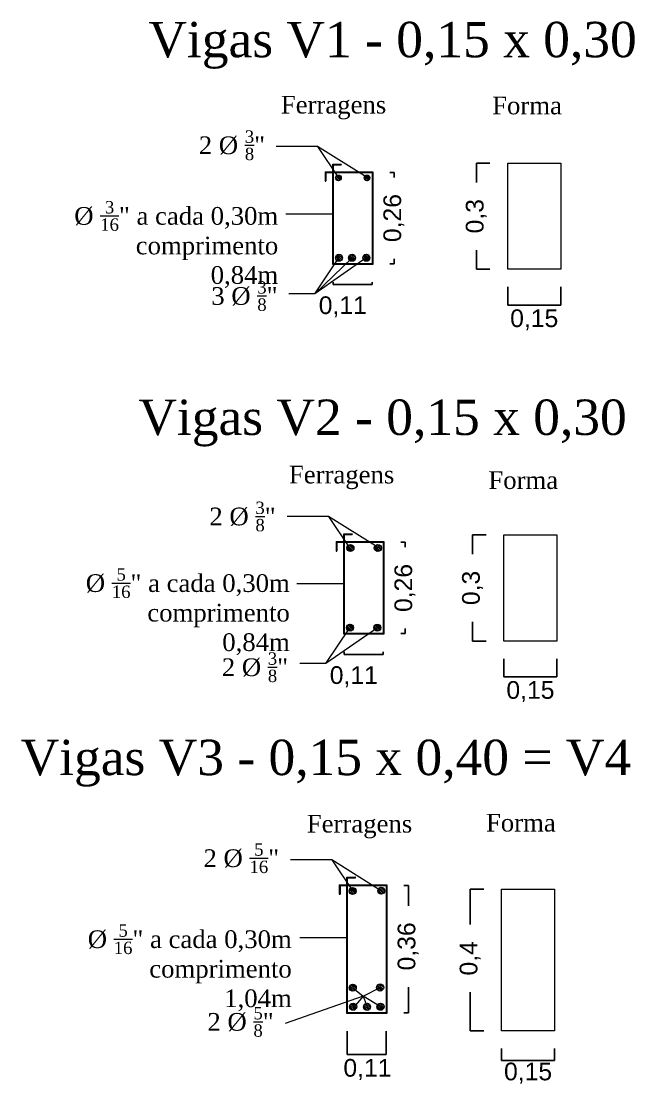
# Model space of a CAD drawing. Header units: metres. Extents: x 1628 to 1845, y 824 to 931.
# Drawn here: x 1774.753 to 1776.487, y 824.074 to 827.08 of the extents above; entities that cross this region are included whole.
import ezdxf

# ---------------------------------------------------------------- set-up
doc = ezdxf.new("R2010")
doc.units = ezdxf.units.M
doc.header["$LTSCALE"] = 0.15
doc.layers.get('0').update_dxf_attribs({"lineweight": 0, "plot": 0})
doc.layers.get('Defpoints').update_dxf_attribs({"lineweight": 0})
doc.layers.add('Alvenaria', color=170, linetype='Continuous', lineweight=0)
doc.layers.add('Texto', color=7, linetype='Continuous', lineweight=0)
doc.layers.add('SELO', color=5, linetype='Continuous')
doc.styles.add('lunardi 01', font='times.ttf', dxfattribs={"height": 0.05})
doc.styles.get("Standard").update_dxf_attribs({"font": 'arial.ttf'})
doc.dimstyles.new('Lunardi 005', dxfattribs={"dimtxt": 0.05, "dimasz": 0, "dimexe": 0, "dimexo": 0.05, "dimgap": 0.05, "dimtad": 0, "dimzin": 9, "dimtxsty": 'Standard', "dimblk": 'DOT', "dimcen": 1.3, "dimclrd": 1, "dimclre": 1, "dimclrt": 1, "dimadec": 0, "dimazin": 0, "dimtfac": 1, "dimtmove": 2, "dimatfit": 2, "dimldrblk": 'DOT', "dimfxl": 1, "dimarcsym": 0})

# ---------------------------------------------------------------- blocks, each defined once
blk = doc.blocks.new('*D239')
at = {"layer": 'Defpoints', "color": 0}
for p in [(1776.1276, 826.6792), (1776.039, 826.3792), (1776.1276, 826.3792)]:
    blk.add_point(p, dxfattribs=at)
at = {"layer": 'Texto', "color": 1, "lineweight": -2}
for p, q in [((1776.0776, 826.6792), (1776.039, 826.6792)), ((1776.039, 826.6792), (1776.039, 826.6248)), ((1776.039, 826.3792), (1776.039, 826.4337)), ((1776.0776, 826.3792), (1776.039, 826.3792))]:
    blk.add_line(p, q, dxfattribs=at)
at = {"layer": 'Texto', "color": 1, "lineweight": 0, "insert": (1776.039, 826.5292), "char_height": 0.05, "attachment_point": 5, "rotation": 90}
blk.add_mtext('0,3', dxfattribs=at)
blk = doc.blocks.new('_Dot')
at = {"color": 0, "linetype": 'ByBlock', "lineweight": -2}
blk.add_line((-0.5, 0), (-1, 0), dxfattribs=at)
at = {"color": 0, "linetype": 'ByBlock', "const_width": 0.5}
blk.add_lwpolyline([(-0.25, 0, 1), (0.25, 0, 1)], format="xyb", close=True, dxfattribs=at)
blk = doc.blocks.new('*D240')
at = {"layer": 'Defpoints', "color": 0}
for p in [(1776.1276, 826.3792), (1776.2776, 826.3792), (1776.1276, 826.2778)]:
    blk.add_point(p, dxfattribs=at)
at = {"layer": 'Texto', "color": 1, "lineweight": -2}
for p, q in [((1776.1276, 826.3292), (1776.1276, 826.2778)), ((1776.2776, 826.3292), (1776.2776, 826.2778)), ((1776.2776, 826.2778), (1776.1276, 826.2778))]:
    blk.add_line(p, q, dxfattribs=at)
at = {"layer": 'Texto', "color": 1, "lineweight": 0, "insert": (1776.2026, 826.2362), "char_height": 0.05, "attachment_point": 5}
blk.add_mtext('0,15', dxfattribs=at)
blk = doc.blocks.new('*D241')
at = {"layer": 'Defpoints', "color": 0}
for p in [(1775.7442, 826.653), (1775.7442, 826.395), (1775.8071, 826.395)]:
    blk.add_point(p, dxfattribs=at)
at = {"layer": 'Texto', "color": 1, "lineweight": -2}
for p, q in [((1775.7942, 826.653), (1775.8071, 826.653)), ((1775.8071, 826.653), (1775.8071, 826.6389)), ((1775.7942, 826.395), (1775.8071, 826.395)), ((1775.8071, 826.395), (1775.8071, 826.4091))]:
    blk.add_line(p, q, dxfattribs=at)
at = {"layer": 'Texto', "color": 1, "lineweight": 0, "insert": (1775.806, 826.524), "char_height": 0.05, "attachment_point": 5, "rotation": 90}
blk.add_mtext('0,26', dxfattribs=at)
blk = doc.blocks.new('*D225')
at = {"layer": 'Defpoints', "color": 0}
for p in [(1775.6342, 826.393), (1775.7442, 826.393), (1775.7442, 826.3363)]:
    blk.add_point(p, dxfattribs=at)
at = {"layer": 'Texto', "color": 1, "lineweight": -2}
for p, q in [((1775.6342, 826.343), (1775.6342, 826.3363)), ((1775.6342, 826.3363), (1775.7442, 826.3363)), ((1775.7442, 826.343), (1775.7442, 826.3363))]:
    blk.add_line(p, q, dxfattribs=at)
at = {"layer": 'Texto', "color": 1, "lineweight": 0, "insert": (1775.6615, 826.273), "char_height": 0.05, "attachment_point": 5}
blk.add_mtext('0,11', dxfattribs=at)
blk = doc.blocks.new('*D242')
at = {"layer": 'Defpoints', "color": 0}
for p in [(1776.1169, 825.6284), (1776.0283, 825.3284), (1776.1169, 825.3284)]:
    blk.add_point(p, dxfattribs=at)
at = {"layer": 'Texto', "color": 1, "lineweight": -2}
for p, q in [((1776.0669, 825.6284), (1776.0283, 825.6284)), ((1776.0283, 825.6284), (1776.0283, 825.5739)), ((1776.0283, 825.3284), (1776.0283, 825.3829)), ((1776.0669, 825.3284), (1776.0283, 825.3284))]:
    blk.add_line(p, q, dxfattribs=at)
at = {"layer": 'Texto', "color": 1, "lineweight": 0, "insert": (1776.0283, 825.4784), "char_height": 0.05, "attachment_point": 5, "rotation": 90}
blk.add_mtext('0,3', dxfattribs=at)
blk = doc.blocks.new('*D243')
at = {"layer": 'Defpoints', "color": 0}
for p in [(1776.1169, 825.3284), (1776.2669, 825.3284), (1776.1169, 825.2269)]:
    blk.add_point(p, dxfattribs=at)
at = {"layer": 'Texto', "color": 1, "lineweight": -2}
for p, q in [((1776.1169, 825.2784), (1776.1169, 825.2269)), ((1776.2669, 825.2784), (1776.2669, 825.2269)), ((1776.2669, 825.2269), (1776.1169, 825.2269))]:
    blk.add_line(p, q, dxfattribs=at)
at = {"layer": 'Texto', "color": 1, "lineweight": 0, "insert": (1776.1919, 825.1854), "char_height": 0.05, "attachment_point": 5}
blk.add_mtext('0,15', dxfattribs=at)
blk = doc.blocks.new('*D244')
at = {"layer": 'Defpoints', "color": 0}
for p in [(1775.7754, 825.6074), (1775.7754, 825.3494), (1775.8383, 825.3494)]:
    blk.add_point(p, dxfattribs=at)
at = {"layer": 'Texto', "color": 1, "lineweight": -2}
for p, q in [((1775.8254, 825.6074), (1775.8383, 825.6074)), ((1775.8383, 825.6074), (1775.8383, 825.5933)), ((1775.8254, 825.3494), (1775.8383, 825.3494)), ((1775.8383, 825.3494), (1775.8383, 825.3635))]:
    blk.add_line(p, q, dxfattribs=at)
at = {"layer": 'Texto', "color": 1, "lineweight": 0, "insert": (1775.8372, 825.4784), "char_height": 0.05, "attachment_point": 5, "rotation": 90}
blk.add_mtext('0,26', dxfattribs=at)
blk = doc.blocks.new('*D226')
at = {"layer": 'Defpoints', "color": 0}
for p in [(1775.6654, 825.3474), (1775.7754, 825.3474), (1775.7754, 825.2907)]:
    blk.add_point(p, dxfattribs=at)
at = {"layer": 'Texto', "color": 1, "lineweight": -2}
for p, q in [((1775.6654, 825.2974), (1775.6654, 825.2907)), ((1775.6654, 825.2907), (1775.7754, 825.2907)), ((1775.7754, 825.2974), (1775.7754, 825.2907))]:
    blk.add_line(p, q, dxfattribs=at)
at = {"layer": 'Texto', "color": 1, "lineweight": 0, "insert": (1775.6927, 825.2274), "char_height": 0.05, "attachment_point": 5}
blk.add_mtext('0,11', dxfattribs=at)
blk = doc.blocks.new('*D245')
at = {"layer": 'Defpoints', "color": 0}
for p in [(1776.1102, 824.6267), (1776.0216, 824.2267), (1776.1102, 824.2267)]:
    blk.add_point(p, dxfattribs=at)
at = {"layer": 'Texto', "color": 1, "lineweight": -2}
for p, q in [((1776.0602, 824.6267), (1776.0216, 824.6267)), ((1776.0216, 824.6267), (1776.0216, 824.5267)), ((1776.0216, 824.2267), (1776.0216, 824.3359)), ((1776.0602, 824.2267), (1776.0216, 824.2267))]:
    blk.add_line(p, q, dxfattribs=at)
at = {"layer": 'Texto', "color": 1, "lineweight": 0, "insert": (1776.0216, 824.4313), "char_height": 0.05, "attachment_point": 5, "rotation": 90}
blk.add_mtext('0,4', dxfattribs=at)
blk = doc.blocks.new('*D246')
at = {"layer": 'Defpoints', "color": 0}
for p in [(1776.1102, 824.2267), (1776.2602, 824.2267), (1776.1102, 824.1422)]:
    blk.add_point(p, dxfattribs=at)
at = {"layer": 'Texto', "color": 1, "lineweight": -2}
for p, q in [((1776.1102, 824.1767), (1776.1102, 824.1422)), ((1776.2602, 824.1767), (1776.2602, 824.1422)), ((1776.2602, 824.1422), (1776.1102, 824.1422))]:
    blk.add_line(p, q, dxfattribs=at)
at = {"layer": 'Texto', "color": 1, "lineweight": 0, "insert": (1776.1852, 824.1069), "char_height": 0.05, "attachment_point": 5}
blk.add_mtext('0,15', dxfattribs=at)
blk = doc.blocks.new('*D247')
at = {"layer": 'Defpoints', "color": 0}
for p in [(1775.7843, 824.6371), (1775.7843, 824.2777), (1775.8472, 824.2777)]:
    blk.add_point(p, dxfattribs=at)
at = {"layer": 'Texto', "color": 1, "lineweight": -2}
for p, q in [((1775.8343, 824.6371), (1775.8472, 824.6371)), ((1775.8472, 824.6371), (1775.8472, 824.5801)), ((1775.8472, 824.2777), (1775.8472, 824.3502)), ((1775.8343, 824.2777), (1775.8472, 824.2777))]:
    blk.add_line(p, q, dxfattribs=at)
at = {"layer": 'Texto', "color": 1, "lineweight": 0, "insert": (1775.8462, 824.4651), "char_height": 0.05, "attachment_point": 5, "rotation": 90}
blk.add_mtext('0,36', dxfattribs=at)
blk = doc.blocks.new('*D227')
at = {"layer": 'Defpoints', "color": 0}
for p in [(1775.6743, 824.2757), (1775.7843, 824.2757), (1775.7843, 824.1598)]:
    blk.add_point(p, dxfattribs=at)
at = {"layer": 'Texto', "color": 1, "lineweight": -2}
for p, q in [((1775.6743, 824.2257), (1775.6743, 824.1598)), ((1775.7843, 824.2257), (1775.7843, 824.1598)), ((1775.6743, 824.1598), (1775.7843, 824.1598))]:
    blk.add_line(p, q, dxfattribs=at)
at = {"layer": 'Texto', "color": 1, "lineweight": 0, "insert": (1775.7312, 824.1172), "char_height": 0.05, "attachment_point": 5}
blk.add_mtext('0,11', dxfattribs=at)

msp = doc.modelspace()

# ---------------------------------------------------------------- hatches: boundary and pattern name
at = {"layer": 'Alvenaria', "lineweight": 0}
h = msp.add_hatch(dxfattribs=at)
h.set_pattern_fill('JIS_WOOD', color=256, scale=0.005, style=0)
h.set_pattern_definition([(135, (2919.4499984, 69.4249244), (0.002499999996, 0.002499999996), [])])
h.paths.add_polyline_path([(1775.6412, 826.6376, -1), (1775.6572, 826.6376, -1)])
h.paths.add_polyline_path([(1775.7221, 826.6377, -1), (1775.7381, 826.6377, -1)])
h.paths.add_polyline_path([(1775.718, 826.4117, -1), (1775.738, 826.4117, -1)])
h.paths.add_polyline_path([(1775.6776, 826.4117, -1), (1775.6976, 826.4117, -1)])
h.paths.add_polyline_path([(1775.6407, 826.4117, -1), (1775.6607, 826.4117, -1)])
h = msp.add_hatch(dxfattribs=at)
h.set_pattern_fill('JIS_WOOD', color=256, scale=0.005, style=0)
h.set_pattern_definition([(135, (2922.0052162, 68.4043073), (0.002499999996, 0.002499999996), [])])
h.paths.add_polyline_path([(1775.7506, 825.5913, -1), (1775.7706, 825.5913, -1)])
h.paths.add_polyline_path([(1775.6732, 825.5913, -1), (1775.6932, 825.5913, -1)])
h.paths.add_polyline_path([(1775.6718, 825.3661, -1), (1775.6918, 825.3661, -1)])
h.paths.add_polyline_path([(1775.7492, 825.3661, -1), (1775.7692, 825.3661, -1)])
h = msp.add_hatch(dxfattribs=at)
h.set_pattern_fill('JIS_WOOD', color=256, scale=0.005, style=0)
h.set_pattern_definition([(135, (2924.5798645, 67.4006818), (0.002499999996, 0.002499999996), [])])
h.paths.add_polyline_path([(1775.6793, 824.6217, -1), (1775.6993, 824.6217, -1)])
h.paths.add_polyline_path([(1775.7603, 824.6225, -1), (1775.7803, 824.6225, -1)])
h.paths.add_polyline_path([(1775.7571, 824.349, -1), (1775.7771, 824.349, -1)])
h.paths.add_polyline_path([(1775.6797, 824.3483, -1), (1775.6997, 824.3483, -1)])
h.paths.add_polyline_path([(1775.6808, 824.2944, -1), (1775.7008, 824.2944, -1)])
h.paths.add_polyline_path([(1775.7201, 824.2943, -1), (1775.7401, 824.2943, -1)])
h.paths.add_polyline_path([(1775.7581, 824.2944, -1), (1775.7781, 824.2944, -1)])

# ---------------------------------------------------------------- linework, layer by layer
for p, q in [((1775.6352, 826.6748), (1775.6566, 826.6748)), ((1775.6664, 825.6292), (1775.6877, 825.6292)), ((1775.6753, 824.6589), (1775.6967, 824.6589))]:
    msp.add_line(p, q, dxfattribs=at)
for centre, start, end in [((1775.6565, 826.6758), 264.9515, 84.9515), ((1775.6126, 826.629), 177.7138, 357.7138), ((1775.6877, 825.6302), 264.9515, 84.9515), ((1775.6438, 825.5834), 177.7138, 357.7138), ((1775.6966, 824.6599), 264.9515, 84.9515), ((1775.6527, 824.6131), 177.7138, 357.7138)]:
    msp.add_arc(centre, 0.001, start, end, dxfattribs=at)
at = {"layer": 'SELO', "lineweight": 0}
for p, q in [((1775.6332, 826.393), (1775.6332, 826.6768)), ((1775.6332, 826.6768), (1775.6566, 826.6768)), ((1775.6352, 826.395), (1775.6352, 826.6748)), ((1775.6116, 826.655), (1775.6332, 826.655)), ((1775.6116, 826.655), (1775.6116, 826.629)), ((1775.6116, 826.654), (1775.6116, 826.629)), ((1775.6136, 826.653), (1775.6332, 826.653)), ((1775.6136, 826.653), (1775.6136, 826.629)), ((1775.6352, 826.655), (1775.7462, 826.655)), ((1775.6352, 826.653), (1775.7442, 826.653)), ((1775.7442, 826.653), (1775.7442, 826.395)), ((1775.7462, 826.655), (1775.7462, 826.393)), ((1775.7462, 826.393), (1775.6332, 826.393)), ((1775.7442, 826.395), (1775.6352, 826.395)), ((1775.6428, 825.6094), (1775.6644, 825.6094)), ((1775.6428, 825.6094), (1775.6428, 825.5834)), ((1775.6428, 825.6084), (1775.6428, 825.5834)), ((1775.6448, 825.6074), (1775.6644, 825.6074)), ((1775.6448, 825.6074), (1775.6448, 825.5834)), ((1775.6644, 825.3474), (1775.6644, 825.6312)), ((1775.6644, 825.6312), (1775.6877, 825.6312)), ((1775.6664, 825.3494), (1775.6664, 825.6292)), ((1775.6664, 825.6094), (1775.7774, 825.6094)), ((1775.6664, 825.6074), (1775.7754, 825.6074)), ((1775.7754, 825.6074), (1775.7754, 825.3494)), ((1775.7774, 825.6094), (1775.7774, 825.3474)), ((1775.7774, 825.3474), (1775.6644, 825.3474)), ((1775.7754, 825.3494), (1775.6664, 825.3494)), ((1775.6733, 824.2757), (1775.6733, 824.6609)), ((1775.6733, 824.6609), (1775.6967, 824.6609)), ((1775.6753, 824.2777), (1775.6753, 824.6589)), ((1775.6517, 824.6391), (1775.6733, 824.6391)), ((1775.6517, 824.6391), (1775.6517, 824.6131)), ((1775.6517, 824.6381), (1775.6517, 824.6131)), ((1775.6537, 824.6371), (1775.6733, 824.6371)), ((1775.6537, 824.6371), (1775.6537, 824.6131)), ((1775.6753, 824.6391), (1775.7863, 824.6391)), ((1775.6753, 824.6371), (1775.7843, 824.6371)), ((1775.7843, 824.6371), (1775.7843, 824.2777)), ((1775.7863, 824.6391), (1775.7863, 824.2757)), ((1775.7863, 824.2757), (1775.6733, 824.2757)), ((1775.7843, 824.2777), (1775.6753, 824.2777))]:
    msp.add_line(p, q, dxfattribs=at)
for centre, radius in [((1775.6492, 826.6376), 0.008), ((1775.7301, 826.6377), 0.008), ((1775.6507, 826.4117), 0.01), ((1775.6876, 826.4117), 0.01), ((1775.728, 826.4117), 0.01), ((1775.6832, 825.5913), 0.01), ((1775.7606, 825.5913), 0.01), ((1775.6818, 825.3661), 0.01), ((1775.7592, 825.3661), 0.01), ((1775.6893, 824.6217), 0.01), ((1775.7703, 824.6225), 0.01), ((1775.6897, 824.3483), 0.01), ((1775.7671, 824.349), 0.01), ((1775.6908, 824.2944), 0.01), ((1775.7301, 824.2943), 0.01), ((1775.7681, 824.2944), 0.01)]:
    msp.add_circle(centre, radius, dxfattribs=at)
at = {"layer": 'Texto', "lineweight": 0}
for p, q in [((1775.5897, 826.7261), (1775.4729, 826.7261)), ((1775.7302, 826.6384), (1775.5897, 826.7261)), ((1775.5897, 826.7261), (1775.6492, 826.6376)), ((1775.6342, 826.5354), (1775.501, 826.5354)), ((1775.728, 826.4117), (1775.5826, 826.3102)), ((1775.5826, 826.3102), (1775.6507, 826.4117)), ((1775.6876, 826.4117), (1775.5826, 826.3102)), ((1775.5826, 826.3102), (1775.5094, 826.3102)), ((1775.6208, 825.6805), (1775.5041, 825.6805)), ((1775.7614, 825.5928), (1775.6208, 825.6805)), ((1775.6208, 825.6805), (1775.6803, 825.592)), ((1775.6654, 825.4898), (1775.5321, 825.4898)), ((1775.7592, 825.3661), (1775.6138, 825.2646)), ((1775.6138, 825.2646), (1775.6818, 825.3661)), ((1775.6138, 825.2646), (1775.5406, 825.2646)), ((1775.6302, 824.7094), (1775.5134, 824.7094)), ((1775.7707, 824.6217), (1775.6302, 824.7094)), ((1775.6302, 824.7094), (1775.6896, 824.621)), ((1775.6733, 824.4894), (1775.54, 824.4894)), ((1775.6897, 824.3483), (1775.7187, 824.3244)), ((1775.7187, 824.3244), (1775.7671, 824.349)), ((1775.7187, 824.3244), (1775.4986, 824.247)), ((1775.7187, 824.3244), (1775.6923, 824.2933)), ((1775.7697, 824.2933), (1775.7187, 824.3244)), ((1775.7187, 824.3244), (1775.7301, 824.2943))]:
    msp.add_line(p, q, dxfattribs=at)
for points in [[(1776.2776, 826.3792), (1776.1276, 826.3792), (1776.1276, 826.6792), (1776.2776, 826.6792)], [(1776.2669, 825.3284), (1776.1169, 825.3284), (1776.1169, 825.6284), (1776.2669, 825.6284)], [(1776.2602, 824.2267), (1776.1102, 824.2267), (1776.1102, 824.6267), (1776.2602, 824.6267)]]:
    msp.add_lwpolyline(points, close=True, dxfattribs=at)

# ---------------------------------------------------------------- texts
at = {"layer": 'Texto', "ltscale": 0.2, "style": 'lunardi 01'}
for s, p in [('Vigas V1 - 0,15 x 0,30', (1775.1121, 826.9787)), ('Vigas V2 - 0,15 x 0,30', (1775.0838, 825.911)), ('Vigas V3 - 0,15 x 0,40 = V4', (1774.7511, 824.9493))]:
    msp.add_text(s, height=0.1, dxfattribs=at).set_placement(p)
at = {"layer": 'Texto', "ltscale": 0.2, "char_height": 0.05, "width": 0.38616, "attachment_point": 3, "style": 'lunardi 01'}
for s, insert in [('Ferragens', (1775.7843, 826.8695)), ('Forma', (1776.2809, 826.8673)), ('Ferragens', (1775.8071, 825.8239)), ('Forma', (1776.2702, 825.8082)), ('Ferragens', (1775.8577, 824.8369)), ('Forma', (1776.2634, 824.8398))]:
    msp.add_mtext(s, dxfattribs=dict(at, insert=insert))
at = {"layer": 'Texto', "lineweight": 0, "char_height": 0.05, "attachment_point": 3, "style": 'lunardi 01'}
for s, insert, width in [('\\A1;2 %%C {\\H0.7x;\\S3/8;\\H1.4286x;"}', (1775.4419, 826.7718), 0.538393), ('\\A1;%%C {\\H0.7x;\\S3/16;}" a cada 0,30m comprimento 0,84m', (1775.4791, 826.5721), 0.600513), ('\\A1;3 %%C {\\H0.7x;\\S3/8;}"', (1775.4772, 826.3457), 0.538393), ('\\A1;2 %%C {\\H0.7x;\\S3/8;\\H1.4286x;"}', (1775.4718, 825.7225), 0.538393), ('\\A1;%%C {\\H0.7x;\\S5/16;\\H1.4286x;"} a cada 0,30m comprimento 0,84m', (1775.5118, 825.5341), 0.600513), ('\\A1;2 %%C {\\H0.7x;\\S3/8;\\H1.4286x;"}', (1775.507, 825.2963), 0.538393), ('\\A1;2 %%C {\\H0.7x;\\S5/16;}"', (1775.4816, 824.7565), 0.538393), ('\\A1;%%C {\\H0.7x;\\S5/16;\\H1.4286x;"} a cada 0,30m comprimento 1,04m', (1775.5173, 824.5275), 0.600513), ('\\A1;2 %%C {\\H0.7x;\\S5/8;}"', (1775.4662, 824.2938), 0.538393)]:
    msp.add_mtext(s, dxfattribs=dict(at, insert=insert, width=width))

# ---------------------------------------------------------------- dimensions: what is measured, and where the dimension line sits
at = {"layer": 'Texto', "lineweight": 0}
for base, p1, p2, angle, picture, middle in [((1776.039, 826.3792), (1776.1276, 826.6792), (1776.1276, 826.3792), 270, '*D239', (1776.039, 826.5292)), ((1775.8071, 826.395), (1775.7442, 826.653), (1775.7442, 826.395), 270, '*D241', (1775.806, 826.524)), ((1775.7442, 826.3363), (1775.6342, 826.393), (1775.7442, 826.393), 0, '*D225', (1775.6615, 826.273)), ((1776.1276, 826.2778), (1776.2776, 826.3792), (1776.1276, 826.3792), 180, '*D240', (1776.2026, 826.2362)), ((1775.8383, 825.3494), (1775.7754, 825.6074), (1775.7754, 825.3494), 270, '*D244', (1775.8372, 825.4784)), ((1776.0283, 825.3284), (1776.1169, 825.6284), (1776.1169, 825.3284), 270, '*D242', (1776.0283, 825.4784)), ((1775.7754, 825.2907), (1775.6654, 825.3474), (1775.7754, 825.3474), 0, '*D226', (1775.6927, 825.2274)), ((1776.1169, 825.2269), (1776.2669, 825.3284), (1776.1169, 825.3284), 180, '*D243', (1776.1919, 825.1854)), ((1775.8472, 824.2777), (1775.7843, 824.6371), (1775.7843, 824.2777), 270, '*D247', (1775.8462, 824.4651)), ((1776.0216, 824.2267), (1776.1102, 824.6267), (1776.1102, 824.2267), 270, '*D245', (1776.0216, 824.4313)), ((1775.7843, 824.1598), (1775.6743, 824.2757), (1775.7843, 824.2757), 0, '*D227', (1775.7312, 824.1172)), ((1776.1102, 824.1422), (1776.2602, 824.2267), (1776.1102, 824.2267), 180, '*D246', (1776.1852, 824.1069))]:
    dim = msp.add_linear_dim(base=base, p1=p1, p2=p2, angle=angle, dimstyle='Lunardi 005', dxfattribs=at)
    dim.commit()
    dim.dimension.update_dxf_attribs({"geometry": picture, "text_midpoint": middle, "dimtype": 161})

doc.saveas('drawing.dxf')
